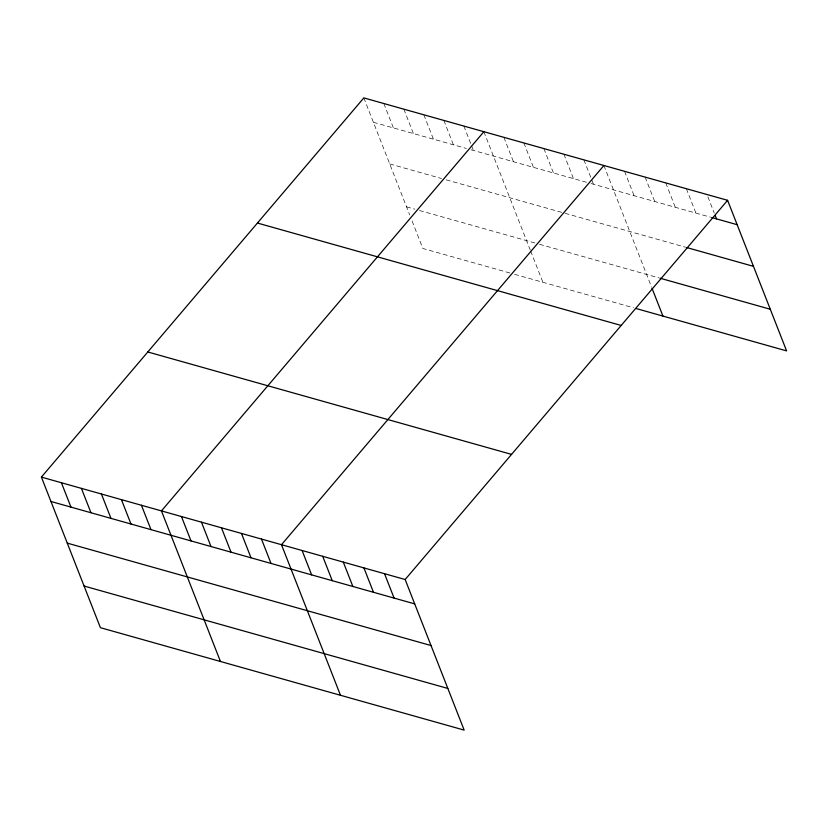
<?xml version="1.0" encoding="UTF-8"?>
<svg xmlns="http://www.w3.org/2000/svg" width="828" height="828" viewBox="0 0 828 828"><rect width="100%" height="100%" fill="white"/><g stroke="black" fill="none" stroke-linecap="round" stroke-linejoin="round"><path stroke-width="0.62" stroke-dasharray="4.14 3.1" d="M373.387 122.275L466.361 148.45M471.07 149.775L586.4 182.253M591.109 183.578L710.465 217.184M389.709 163.923L441.49 178.506M446.199 179.831L563.889 212.962M565.058 213.293L685.563 247.22M406.527 206.834L414.766 209.153M419.475 210.478L534.805 242.946M539.514 244.27L658.726 277.835M509.934 273.002L422.849 248.483L411.971 220.714M514.643 274.327L633.503 307.788M707.888 196.836L714.253 213.086M686.371 188.712L695.913 213.086M665.753 182.905L675.306 207.279M645.136 177.109L654.689 201.473M624.529 171.303L634.082 195.677M603.912 165.496L651.595 287.15M583.906 159.866L593.459 184.24M563.899 154.236L573.452 178.6M543.892 148.595L553.446 172.969M523.886 142.965L533.439 167.339M503.879 137.334L513.432 161.708M483.873 131.704L530.189 249.88M530.644 251.039L542.889 282.276M463.866 126.073L471.153 144.641M471.598 145.8L473.419 150.437M443.86 120.433L453.413 144.807M423.853 114.802L433.406 139.176M403.857 109.172L413.4 133.546M383.85 103.541L393.393 127.905M363.844 97.901L409.705 214.928"/><path stroke-width="1.24" d="M41.4 477.104L405.151 579.517L464.156 730.099L100.405 627.686L41.4 477.104L363.844 97.901L727.595 200.314L786.6 350.896L635.852 308.451M483.873 131.704L161.439 510.907L220.445 661.479M603.912 165.496L281.479 544.7L340.484 695.272M405.151 579.517L727.595 200.314M711.676 217.516L737.137 224.688M686.774 247.562L753.459 266.337M659.937 278.177L770.278 309.248M257.436 223.042L621.186 325.456M147.808 351.972L511.559 454.386M50.953 501.478L414.704 603.891M67.275 543.127L431.026 645.54M84.083 586.038L447.844 688.451M715.164 215.404L716.53 218.882M652.04 288.31L662.928 316.068M384.544 573.721L394.087 598.085M363.927 567.915L373.48 592.289M343.309 562.108L352.863 586.483M322.703 556.302L332.256 580.676M302.085 550.506L311.639 574.87M261.472 539.069L271.025 563.433M241.465 533.439L251.019 557.803M221.459 527.798L231.012 552.173M201.452 522.168L211.005 546.542M181.446 516.537L190.999 540.912M141.433 505.266L150.986 529.641M121.426 499.636L130.979 524.01M101.42 494.005L110.973 518.38M81.413 488.375L90.966 512.739M61.407 482.745L70.96 507.109"/></g></svg>
